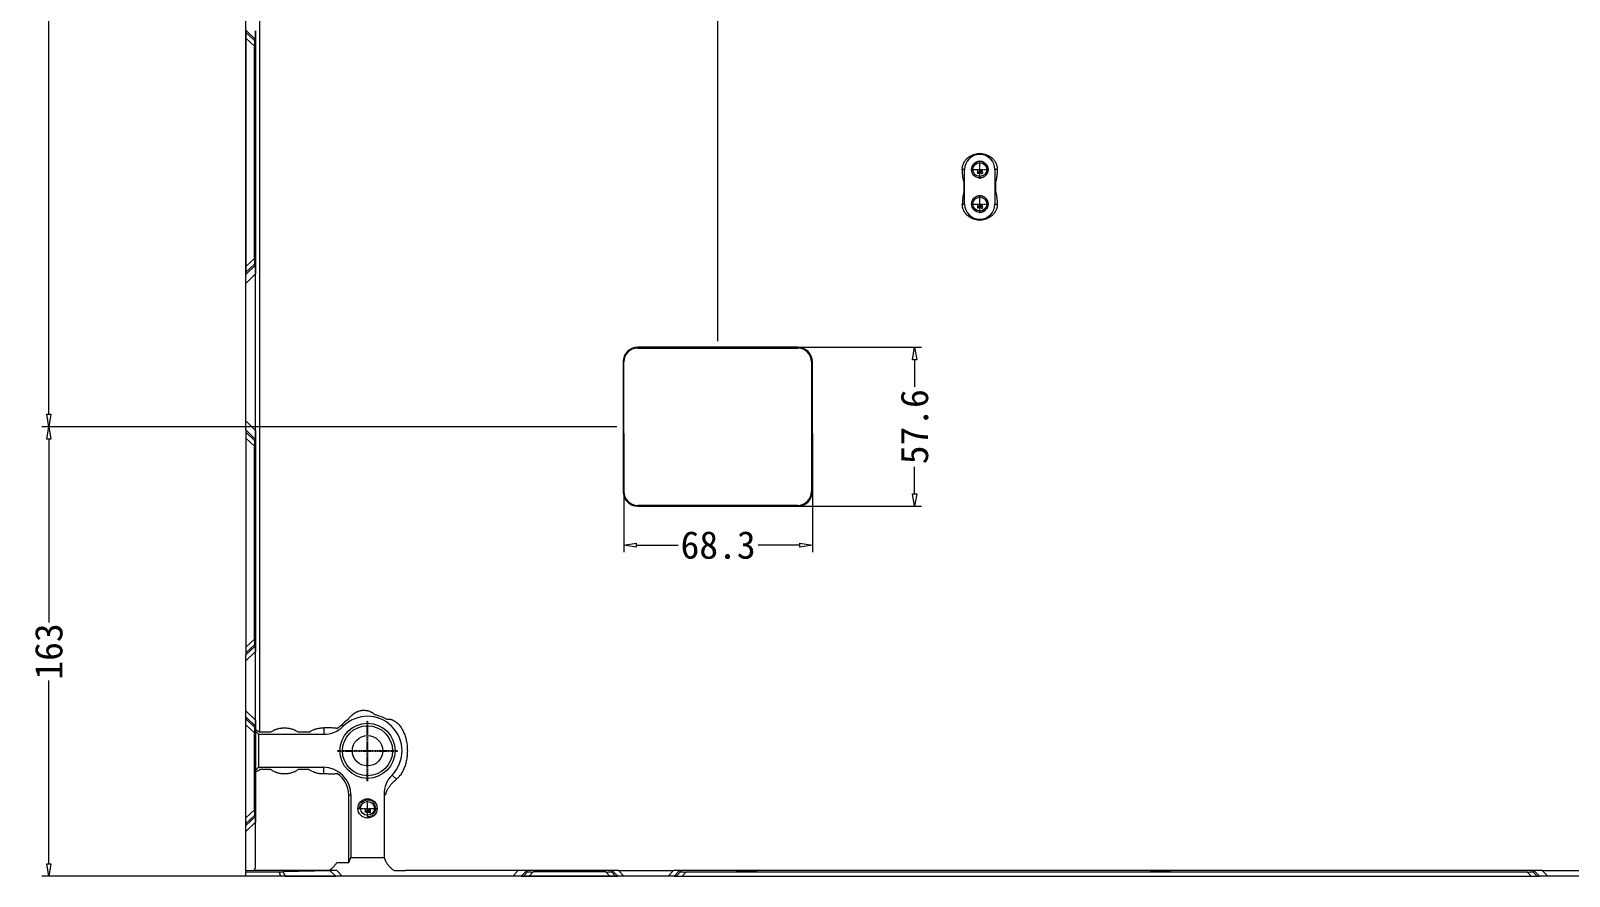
# Model space of a CAD drawing. Header units: millimetres. Extents: x 2035 to 3115, y 1699 to 2259.
# Drawn here: x 2035 to 2593, y 1699 to 2005 of the extents above; entities that cross this region are included whole.
import ezdxf

# ---------------------------------------------------------------- set-up
doc = ezdxf.new("R2010")
doc.units = ezdxf.units.MM
doc.linetypes.add('CENTER', pattern=[0.6, 0.375, -0.075, 0.075, -0.075])
doc.linetypes.add('HIDDEN', pattern=[9.525, 6.35, -3.175])
doc.layers.get('DEFPOINTS').update_dxf_attribs({"lineweight": 15})
doc.layers.add('1', color=7, linetype='Continuous', true_color=0xffffff)
doc.layers.add('5', color=7, linetype='Continuous', true_color=0xffffff)
doc.layers.add('52', color=3, linetype='Continuous', lineweight=15)
doc.layers.add('screw', color=33, linetype='Continuous', lineweight=13)
doc.styles.add('IT', font='NSimSun.ttf')
doc.styles.add('TXT', font='txt.shx', dxfattribs={"bigfont": 'gbcbig.shx'})
doc.dimstyles.new('t10', dxfattribs={"dimtxt": 10, "dimasz": 4.5, "dimexe": 2.5, "dimexo": 2.5, "dimgap": 1, "dimtad": 0, "dimzin": 9, "dimdsep": 46, "dimtxsty": 'IT', "dimblk": 'CLOSEDBLANK', "dimcen": 0, "dimclrd": 256, "dimclre": 256, "dimclrt": 200, "dimazin": 0, "dimtfac": 1, "dimtofl": 0, "dimtmove": 0, "dimatfit": 1, "dimldrblk": 'CLOSEDBLANK', "dimfxl": 1, "dimtolj": 1, "dimlwd": 0, "dimlwe": 0, "dimarcsym": 0})

# ---------------------------------------------------------------- blocks, each defined once
blk = doc.blocks.new('screw_m6_k')
at = {"layer": 'screw', "color": 1, "linetype": 'CENTER', "ltscale": 0.046609}
for p, q in [((-3.3, 0), (3.3, 0)), ((0, -3.3), (0, 3.3))]:
    blk.add_line(p, q, dxfattribs=at)
at = {"layer": 'screw', "color": 33}
blk.add_circle((0, 0), 2.5, dxfattribs=at)
at = {"layer": 'screw', "color": 92, "linetype": 'HIDDEN', "ltscale": 0.001835}
blk.add_arc((0, 0), 3, 270, 180, dxfattribs=at)
at = {"layer": 'screw', "color": 6, "style": 'TXT'}
blk.add_text('M6', height=1.2, dxfattribs=at).set_placement((-1.02, -1.5))
blk = doc.blocks.new('_CLOSEDBLANK')
at = {"color": 0, "linetype": 'ByBlock'}
for p, q in [((-1, -0.17), (-1, 0.17)), ((-1, 0.17), (0, 0)), ((0, 0), (-1, -0.17))]:
    blk.add_line(p, q, dxfattribs=at)
blk = doc.blocks.new('*D23')
at = {"layer": '52', "lineweight": 0, "transparency": 16777216}
for p, q in [((2250.05, 1859.4), (2250.05, 1816.46)), ((2318.35, 1859.4), (2318.35, 1816.46)), ((2254.55, 1818.96), (2269.68, 1818.96)), ((2313.85, 1818.96), (2298.72, 1818.96))]:
    blk.add_line(p, q, dxfattribs=at)
at = {"layer": 'DEFPOINTS', "color": 0, "transparency": 16777216}
for p in [(2250.05, 1861.9), (2318.35, 1861.9), (2318.35, 1818.96)]:
    blk.add_point(p, dxfattribs=at)
at = {"layer": '52', "lineweight": 0, "transparency": 16777216, "xscale": 4.5, "yscale": 4.5, "zscale": 4.5, "rotation": 180}
blk.add_blockref('_CLOSEDBLANK', (2250.05, 1818.96), dxfattribs=at)
at = {"layer": '52', "lineweight": 0, "transparency": 16777216, "xscale": 4.5, "yscale": 4.5, "zscale": 4.5}
blk.add_blockref('_CLOSEDBLANK', (2318.35, 1818.96), dxfattribs=at)
at = {"layer": '52', "color": 200, "transparency": 16777216, "insert": (2284.2, 1818.96), "char_height": 10, "attachment_point": 5, "style": 'IT'}
blk.add_mtext('\\A1;68.3', dxfattribs=at)
blk = doc.blocks.new('*D24')
at = {"layer": '52', "lineweight": 0, "transparency": 16777216}
for p, q in [((2307.87, 1890.7), (2357.9, 1890.7)), ((2355.4, 1886.2), (2355.4, 1876.42)), ((2355.4, 1837.6), (2355.4, 1847.38)), ((2307.87, 1833.1), (2357.9, 1833.1))]:
    blk.add_line(p, q, dxfattribs=at)
at = {"layer": 'DEFPOINTS', "color": 0, "transparency": 16777216}
for p in [(2305.37, 1890.7), (2305.37, 1833.1), (2355.4, 1833.1)]:
    blk.add_point(p, dxfattribs=at)
at = {"layer": '52', "lineweight": 0, "transparency": 16777216, "xscale": 4.5, "yscale": 4.5, "zscale": 4.5}
for p, rotation in [((2355.4, 1890.7), 90), ((2355.4, 1833.1), 270)]:
    blk.add_blockref('_CLOSEDBLANK', p, dxfattribs=dict(at, rotation=rotation))
at = {"layer": '52', "color": 200, "transparency": 16777216, "insert": (2355.4, 1861.9), "char_height": 10, "attachment_point": 5, "rotation": 90, "style": 'IT'}
blk.add_mtext('\\A1;57.6', dxfattribs=at)
blk = doc.blocks.new('*D34')
at = {"layer": '52', "lineweight": 0, "transparency": 16777216}
for p, q in [((2113.04, 1892.9), (2113.04, 2255.08)), ((2284.05, 1892.9), (2284.05, 2255.08)), ((2117.54, 2252.58), (2177.35, 2252.58)), ((2279.55, 2252.58), (2219.74, 2252.58))]:
    blk.add_line(p, q, dxfattribs=at)
at = {"layer": 'DEFPOINTS', "color": 0, "transparency": 16777216}
for p in [(2113.04, 2252.58), (2113.04, 1890.4), (2284.05, 1890.4)]:
    blk.add_point(p, dxfattribs=at)
at = {"layer": '52', "lineweight": 0, "transparency": 16777216, "xscale": 4.5, "yscale": 4.5, "zscale": 4.5, "rotation": 180}
blk.add_blockref('_CLOSEDBLANK', (2113.04, 2252.58), dxfattribs=at)
at = {"layer": '52', "lineweight": 0, "transparency": 16777216, "xscale": 4.5, "yscale": 4.5, "zscale": 4.5}
blk.add_blockref('_CLOSEDBLANK', (2284.05, 2252.58), dxfattribs=at)
at = {"layer": '52', "color": 200, "transparency": 16777216, "insert": (2198.54, 2252.58), "char_height": 10, "attachment_point": 5, "style": 'IT'}
blk.add_mtext('\\A1;171.02', dxfattribs=at)
blk = doc.blocks.new('*D35')
at = {"layer": '52', "lineweight": 0, "transparency": 16777216}
for p, q in [((2284.05, 1892.9), (2284.05, 2255.08)), ((2942.02, 1893.2), (2942.02, 2255.08)), ((2288.55, 2252.58), (2591.34, 2252.58)), ((2937.52, 2252.58), (2634.73, 2252.58))]:
    blk.add_line(p, q, dxfattribs=at)
at = {"layer": 'DEFPOINTS', "color": 0, "transparency": 16777216}
for p in [(2942.02, 2252.58), (2284.05, 1890.4), (2942.02, 1890.7)]:
    blk.add_point(p, dxfattribs=at)
at = {"layer": '52', "lineweight": 0, "transparency": 16777216, "xscale": 4.5, "yscale": 4.5, "zscale": 4.5, "rotation": 180}
blk.add_blockref('_CLOSEDBLANK', (2284.05, 2252.58), dxfattribs=at)
at = {"layer": '52', "lineweight": 0, "transparency": 16777216, "xscale": 4.5, "yscale": 4.5, "zscale": 4.5}
blk.add_blockref('_CLOSEDBLANK', (2942.02, 2252.58), dxfattribs=at)
at = {"layer": '52', "color": 200, "transparency": 16777216, "insert": (2613.04, 2252.58), "char_height": 10, "attachment_point": 5, "style": 'IT'}
blk.add_mtext('\\A1;657.97', dxfattribs=at)
blk = doc.blocks.new('*D37')
at = {"layer": '52', "lineweight": 0, "transparency": 16777216}
for p, q in [((2247.55, 2198.9), (2039.15, 2198.9)), ((2041.65, 2194.4), (2041.65, 2041.28)), ((2041.65, 1866.4), (2041.65, 2019.51)), ((2247.55, 1861.9), (2039.15, 1861.9))]:
    blk.add_line(p, q, dxfattribs=at)
at = {"layer": 'DEFPOINTS', "color": 0, "transparency": 16777216}
for p in [(2041.65, 2198.9), (2250.05, 2198.9), (2250.05, 1861.9)]:
    blk.add_point(p, dxfattribs=at)
at = {"layer": '52', "lineweight": 0, "transparency": 16777216, "xscale": 4.5, "yscale": 4.5, "zscale": 4.5}
for p, rotation in [((2041.65, 2198.9), 90), ((2041.65, 1861.9), 270)]:
    blk.add_blockref('_CLOSEDBLANK', p, dxfattribs=dict(at, rotation=rotation))
at = {"layer": '52', "color": 200, "transparency": 16777216, "insert": (2041.65, 2030.4), "char_height": 10, "attachment_point": 5, "rotation": 90, "style": 'IT'}
blk.add_mtext('\\A1;337', dxfattribs=at)
blk = doc.blocks.new('*D38')
at = {"layer": '52', "lineweight": 0, "transparency": 16777216}
for p, q in [((2247.25, 1861.9), (2039.15, 1861.9)), ((2041.65, 1857.4), (2041.65, 1790.86)), ((2041.65, 1703.4), (2041.65, 1769.93)), ((2247.25, 1698.9), (2039.15, 1698.9))]:
    blk.add_line(p, q, dxfattribs=at)
at = {"layer": 'DEFPOINTS', "color": 0, "transparency": 16777216}
for p in [(2249.75, 1861.9), (2041.65, 1698.9), (2249.75, 1698.9)]:
    blk.add_point(p, dxfattribs=at)
at = {"layer": '52', "lineweight": 0, "transparency": 16777216, "xscale": 4.5, "yscale": 4.5, "zscale": 4.5}
for p, rotation in [((2041.65, 1861.9), 90), ((2041.65, 1698.9), 270)]:
    blk.add_blockref('_CLOSEDBLANK', p, dxfattribs=dict(at, rotation=rotation))
at = {"layer": '52', "color": 200, "transparency": 16777216, "insert": (2041.65, 1780.4), "char_height": 10, "attachment_point": 5, "rotation": 90, "style": 'IT'}
blk.add_mtext('\\A1;163', dxfattribs=at)

msp = doc.modelspace()

# ---------------------------------------------------------------- linework, layer by layer
at = {"layer": '1', "color": 1, "linetype": 'Continuous', "lineweight": 13}
for p, q in [((2255.052, 1890.396), (2255.052, 1890.696)), ((2313.052, 1890.696), (2255.052, 1890.696)), ((2255.052, 1890.396), (2313.052, 1890.396)), ((2313.052, 1890.396), (2313.052, 1890.696)), ((2250.052, 1885.396), (2249.752, 1885.396)), ((2249.752, 1885.396), (2249.752, 1838.396)), ((2250.052, 1838.396), (2250.052, 1885.396)), ((2318.052, 1885.396), (2318.052, 1838.396)), ((2318.352, 1885.396), (2318.052, 1885.396)), ((2318.352, 1838.396), (2318.352, 1885.396)), ((2250.052, 1838.396), (2249.752, 1838.396)), ((2318.352, 1838.396), (2318.052, 1838.396)), ((2313.052, 1833.396), (2255.052, 1833.396)), ((2255.052, 1833.096), (2255.052, 1833.396)), ((2255.052, 1833.096), (2313.052, 1833.096)), ((2313.052, 1833.096), (2313.052, 1833.396))]:
    msp.add_line(p, q, dxfattribs=at)
for centre, radius, start, end in [((2255.052, 1885.396), 5.3, 90, 180), ((2255.052, 1885.396), 5, 90, 180), ((2313.052, 1885.396), 5.3, 360, 90), ((2313.052, 1885.396), 5, 360, 90), ((2255.052, 1838.396), 5.3, 180, 270), ((2255.052, 1838.396), 5, 180, 270), ((2313.052, 1838.396), 5, 270, 360), ((2313.052, 1838.396), 5.3, 270, 360)]:
    msp.add_arc(centre, radius, start, end, dxfattribs=at)
at = {"layer": '5', "color": 7, "linetype": 'Continuous', "lineweight": 13}
for p, q in [((2113.037, 2005.72), (2113.037, 2004.9)), ((2116.53, 2002.283), (2113.037, 2005.72)), ((2113.037, 2004.9), (2113.037, 2002.782)), ((2113.037, 2004.9), (2116.172, 2001.925)), ((2113.037, 2002.782), (2113.037, 1920.009)), ((2116.118, 1999.858), (2113.037, 2002.782)), ((2116.172, 2001.925), (2116.53, 2002.283)), ((2116.118, 1922.933), (2116.118, 1999.858)), ((2379.037, 1960.937), (2379.037, 1960.646)), ((2373.537, 1955.146), (2372.71, 1955.146)), ((2373.537, 1942.646), (2373.537, 1955.146)), ((2385.363, 1955.146), (2384.537, 1955.146)), ((2384.537, 1955.146), (2384.537, 1942.646)), ((2373.245, 1950.896), (2373.245, 1946.895)), ((2384.828, 1946.895), (2384.828, 1950.896)), ((2372.71, 1942.646), (2373.537, 1942.646)), ((2384.537, 1942.646), (2385.363, 1942.646)), ((2379.037, 1937.146), (2379.037, 1936.854)), ((2113.037, 1920.009), (2116.118, 1922.933)), ((2116.172, 1920.866), (2113.037, 1917.891)), ((2113.037, 1917.071), (2116.53, 1920.508)), ((2113.037, 1920.009), (2113.037, 1917.891)), ((2116.53, 1920.508), (2116.172, 1920.866)), ((2113.037, 1917.891), (2113.037, 1917.071)), ((2116.592, 1917.3), (2113.037, 1913.802)), ((2113.037, 1913.802), (2113.037, 1917.071)), ((2113.037, 1863.989), (2113.037, 1913.802)), ((2116.592, 1860.491), (2116.592, 1917.3)), ((2113.037, 1860.72), (2113.037, 1863.989)), ((2113.037, 1863.989), (2116.592, 1860.491)), ((2113.037, 1860.72), (2113.037, 1859.9)), ((2116.53, 1857.283), (2113.037, 1860.72)), ((2113.037, 1859.9), (2113.037, 1857.782)), ((2113.037, 1859.9), (2116.172, 1856.925)), ((2113.037, 1857.782), (2113.037, 1781.983)), ((2116.118, 1854.858), (2113.037, 1857.782)), ((2116.172, 1856.925), (2116.53, 1857.283)), ((2116.118, 1784.907), (2116.118, 1854.858)), ((2113.037, 1781.983), (2116.118, 1784.907)), ((2116.172, 1782.84), (2113.037, 1779.865)), ((2113.037, 1779.142), (2116.538, 1782.474)), ((2113.037, 1781.983), (2113.037, 1779.865)), ((2116.592, 1780.353), (2113.037, 1776.97)), ((2113.037, 1779.865), (2113.037, 1779.142)), ((2113.037, 1776.97), (2113.037, 1779.142)), ((2116.538, 1782.474), (2116.172, 1782.84)), ((2113.037, 1758.821), (2113.037, 1776.97)), ((2113.037, 1756.649), (2113.037, 1758.821)), ((2113.037, 1758.821), (2116.592, 1755.438)), ((2113.037, 1755.927), (2113.037, 1756.649)), ((2116.538, 1753.317), (2113.037, 1756.649)), ((2113.037, 1753.808), (2113.037, 1755.927)), ((2113.037, 1755.927), (2116.172, 1752.951)), ((2113.037, 1720.088), (2113.037, 1753.808)), ((2116.118, 1750.884), (2113.037, 1753.808)), ((2116.118, 1723.012), (2116.118, 1750.884)), ((2116.538, 1753.317), (2116.172, 1752.951)), ((2116.592, 1752.01), (2116.608, 1751.395)), ((2116.608, 1737.396), (2116.608, 1751.395)), ((2116.608, 1751.395), (2117.634, 1750.396)), ((2122.065, 1751.196), (2118.062, 1751.196)), ((2136.035, 1751.196), (2132.034, 1751.196)), ((2141.317, 1752.691), (2141.317, 1750.396)), ((2148.348, 1753.284), (2147.786, 1753.853)), ((2117.634, 1750.396), (2141.317, 1750.396)), ((2117.634, 1750.396), (2117.634, 1738.396)), ((2116.592, 1736.781), (2116.608, 1737.396)), ((2117.634, 1738.396), (2116.608, 1737.396)), ((2117.634, 1738.396), (2141.137, 1738.396)), ((2122.065, 1737.596), (2118.062, 1737.596)), ((2136.035, 1737.596), (2132.034, 1737.596)), ((2141.137, 1738.396), (2141.137, 1736.096)), ((2167.589, 1734.061), (2166.025, 1735.607)), ((2163.137, 1728.576), (2163.826, 1728.576)), ((2163.137, 1728.576), (2163.137, 1705.732)), ((2113.037, 1720.088), (2116.118, 1723.012)), ((2150.337, 1728.396), (2151.137, 1728.396)), ((2150.337, 1703.892), (2150.337, 1728.396)), ((2151.137, 1728.396), (2151.137, 1705.732)), ((2116.172, 1720.945), (2113.037, 1717.969)), ((2113.037, 1717.247), (2116.538, 1720.579)), ((2113.037, 1717.969), (2113.037, 1720.088)), ((2116.592, 1718.458), (2113.037, 1715.075)), ((2113.037, 1717.247), (2113.037, 1717.969)), ((2116.538, 1720.579), (2116.172, 1720.945)), ((2116.592, 1702.019), (2116.592, 1718.458)), ((2113.037, 1715.075), (2113.037, 1717.247)), ((2113.037, 1700.862), (2113.037, 1715.075)), ((2116.097, 1700.938), (2113.037, 1700.862)), ((2113.037, 1700.862), (2113.037, 1700.436)), ((2116.097, 1700.938), (2116.592, 1702.019)), ((2125.049, 1700.938), (2116.097, 1700.938)), ((2143.622, 1700.916), (2126.599, 1700.453)), ((2139.02, 1700.938), (2129.049, 1700.938)), ((2146.006, 1700.938), (2143.02, 1700.938)), ((2145.601, 1698.896), (2143.622, 1700.916)), ((2146.004, 1703.892), (2150.337, 1703.892)), ((2146.006, 1700.938), (2148.007, 1698.896)), ((2150.337, 1703.892), (2151.137, 1705.732)), ((2151.137, 1705.732), (2163.137, 1705.732)), ((2163.137, 1705.732), (2163.826, 1704.147)), ((2166.96, 1700.938), (2170.961, 1700.938)), ((2211.79, 1700.938), (2170.961, 1700.938)), ((2209.792, 1698.896), (2211.79, 1700.938)), ((2248.069, 1700.938), (2211.79, 1700.938)), ((2214.756, 1700.879), (2212.815, 1698.896)), ((2214.756, 1700.879), (2215.145, 1700.49)), ((2245.949, 1700.884), (2245.555, 1700.49)), ((2247.841, 1698.896), (2245.949, 1700.884)), ((2248.069, 1700.938), (2250.013, 1698.896)), ((2248.069, 1700.938), (2268.004, 1700.938)), ((2266.06, 1698.896), (2268.004, 1700.938)), ((2582.883, 1700.938), (2268.004, 1700.938)), ((2270.125, 1700.884), (2268.232, 1698.896)), ((2270.519, 1700.49), (2270.125, 1700.884)), ((2579.917, 1700.879), (2579.528, 1700.49)), ((2581.858, 1698.896), (2579.917, 1700.879)), ((2582.883, 1700.938), (2584.882, 1698.896)), ((2582.883, 1700.938), (2664.164, 1700.938)), ((2113.037, 1698.896), (2113.037, 1700.436)), ((2113.037, 1700.436), (2125.106, 1700.436)), ((2125.744, 1698.896), (2113.037, 1698.896)), ((2125.744, 1698.896), (2125.106, 1700.436)), ((2127.244, 1698.896), (2125.744, 1698.896)), ((2126.599, 1700.453), (2127.244, 1698.896)), ((2127.244, 1698.896), (2145.601, 1698.896)), ((2148.007, 1698.896), (2145.601, 1698.896)), ((2209.792, 1698.896), (2148.007, 1698.896)), ((2212.815, 1698.896), (2209.792, 1698.896)), ((2212.815, 1698.896), (2213.632, 1698.896)), ((2213.632, 1698.896), (2215.145, 1700.49)), ((2213.632, 1698.896), (2215.75, 1698.896)), ((2217.212, 1700.436), (2215.75, 1698.896)), ((2215.75, 1698.896), (2244.949, 1698.896)), ((2243.487, 1700.436), (2217.212, 1700.436)), ((2244.949, 1698.896), (2243.487, 1700.436)), ((2244.949, 1698.896), (2247.068, 1698.896)), ((2245.555, 1700.49), (2247.068, 1698.896)), ((2247.068, 1698.896), (2247.841, 1698.896)), ((2250.013, 1698.896), (2247.841, 1698.896)), ((2266.06, 1698.896), (2250.013, 1698.896)), ((2268.232, 1698.896), (2266.06, 1698.896)), ((2268.232, 1698.896), (2269.006, 1698.896)), ((2269.006, 1698.896), (2270.519, 1700.49)), ((2269.006, 1698.896), (2271.124, 1698.896)), ((2272.586, 1700.436), (2271.124, 1698.896)), ((2271.124, 1698.896), (2578.923, 1698.896)), ((2272.586, 1700.436), (2577.461, 1700.436)), ((2578.923, 1698.896), (2577.461, 1700.436)), ((2578.923, 1698.896), (2581.041, 1698.896)), ((2579.528, 1700.49), (2581.041, 1698.896)), ((2581.041, 1698.896), (2581.858, 1698.896)), ((2584.882, 1698.896), (2581.858, 1698.896)), ((2662.165, 1698.896), (2584.882, 1698.896))]:
    msp.add_line(p, q, dxfattribs=at)
at = {"layer": '5', "color": 1, "linetype": 'CENTER', "ltscale": 0.155364}
for p, q in [((2157.137, 1733.396), (2157.137, 1755.396)), ((2146.137, 1744.396), (2168.137, 1744.396))]:
    msp.add_line(p, q, dxfattribs=at)
at = {"layer": '5', "color": 7, "linetype": 'Continuous', "lineweight": 13}
for centre, radius in [((2379.037, 1955.146), 3), ((2379.037, 1955.146), 2.5), ((2379.037, 1942.646), 3), ((2379.037, 1942.646), 2.5), ((2157.137, 1744.396), 10), ((2157.137, 1744.396), 9.09), ((2157.137, 1744.396), 5.5), ((2157.137, 1723.496), 3.5), ((2157.137, 1723.496), 2.5)]:
    msp.add_circle(centre, radius, dxfattribs=at)
for centre, radius, start, end in [((2379.037, 1955.146), 5.5, 90, 180), ((2379.037, 1955.146), 5.791, 90, 98.96115), ((2379.037, 1955.146), 5.791, 81.03885, 90), ((2379.037, 1955.146), 5.5, 0, 90), ((2379.037, 1942.646), 5.5, 180, 270), ((2379.037, 1942.646), 5.5, 270, 0), ((2379.037, 1942.646), 5.791, 261.06418, 270), ((2379.037, 1942.646), 5.791, 270, 278.93551), ((2157.137, 1744.396), 12.5, 315.32539, 134.67461), ((2157.137, 1744.396), 13.3, 59.05366, 77.6786), ((2141.317, 1760.396), 10, 270, 314.67461), ((2141.317, 1760.396), 9.2, 300.62791, 314.67461), ((2157.137, 1744.396), 13.3, 122.42341, 134.67461), ((2141.137, 1728.396), 10, 0, 90), ((2141.137, 1728.396), 9.2, 0, 58.05515), ((2173.137, 1728.576), 10, 135.32539, 180)]:
    msp.add_arc(centre, radius, start, end, dxfattribs=at)
for centre, major_axis, ratio, start_param, end_param in [((2116.232, 1997.737), (-0.058, 4.19), 0.023478, 0.0228347, 1.039543), ((2116.508, 2006.51), (-0.02, 4.228), 0.019185, 3.1605935, 4.4689249), ((2116.232, 1925.054), (0.058, 4.19), 0.023478, 2.1020496, 3.118758), ((2116.508, 1916.281), (0.02, 4.228), 0.019185, 4.9558554, 6.2641844), ((2116.232, 1852.737), (-0.058, 4.19), 0.023478, 0.0228347, 1.039543), ((2116.508, 1861.51), (-0.02, 4.228), 0.019185, 3.1605935, 4.4689249), ((2116.232, 1787.028), (0.058, 4.19), 0.023478, 2.1020488, 3.118758), ((2116.481, 1778.282), (0.055, 4.193), 0.023029, 5.2293167, 6.2607554), ((2116.232, 1748.763), (-0.058, 4.19), 0.023478, 0.0228347, 1.039543), ((2116.481, 1757.509), (-0.055, 4.193), 0.023029, 3.1640226, 4.1954631), ((2116.232, 1725.133), (0.058, 4.19), 0.023478, 2.1020496, 3.118758), ((2116.481, 1716.387), (0.055, 4.193), 0.023029, 5.2293169, 6.2607554), ((2147.263, 1700.851), (-4.224, 0.026), 0.019586, 5.0145664, 5.7515662), ((2210.535, 1700.851), (4.222, 0.026), 0.019595, 0.0193544, 1.26875), ((2250.14, 1700.827), (-4.193, 0.055), 0.023029, 5.2293159, 6.2607554), ((2265.933, 1700.827), (4.193, 0.055), 0.023029, 0.0224299, 1.0538694), ((2584.138, 1700.851), (-4.222, 0.026), 0.019595, 5.0144353, 6.2638309), ((2124.18, 1700.55), (-3.26, 0.032), 0.033548, 1.8590983, 2.4071267), ((2219.333, 1700.55), (4.19, 0.058), 0.023478, 3.1644274, 4.1811357), ((2241.366, 1700.55), (-4.19, 0.058), 0.023478, 2.1020496, 3.118758), ((2274.707, 1700.55), (4.19, 0.058), 0.023478, 3.1644274, 4.1811357), ((2575.34, 1700.55), (-4.19, 0.058), 0.023478, 2.1020496, 3.118758)]:
    msp.add_ellipse(centre, major_axis=major_axis, ratio=ratio, start_param=start_param, end_param=end_param, dxfattribs=at)
for centre in [(2294.537, 1700.605), (2444.537, 1700.605)]:
    msp.add_ellipse(centre, major_axis=(-3.75, 0), ratio=0.026186, dxfattribs=at)
for points, knots in [([(2118.062, 1751.196), (2118.062, 1755.66), (2118.062, 1760.125), (2118.062, 1867.996), (2118.062, 1971.402), (2118.063, 2095.868), (2118.063, 2116.928), (2118.063, 2137.987)], [0, 0, 0, 0, 0.0346274, 0.0346274, 0.8366605, 0.8366605, 1, 1, 1, 1]), ([(2372.71, 1955.146), (2372.705, 1955.331), (2372.709, 1955.514), (2372.739, 1955.879), (2372.763, 1956.061), (2372.814, 1956.33), (2372.834, 1956.42), (2372.867, 1956.554), (2372.878, 1956.599), (2372.903, 1956.688), (2372.915, 1956.732), (2372.982, 1956.953), (2373.044, 1957.125), (2373.185, 1957.459), (2373.264, 1957.622), (2373.394, 1957.861), (2373.439, 1957.939), (2373.51, 1958.055), (2373.534, 1958.093), (2373.583, 1958.17), (2373.608, 1958.207), (2373.736, 1958.394), (2373.844, 1958.536), (2374.072, 1958.81), (2374.192, 1958.941), (2374.382, 1959.129), (2374.446, 1959.191), (2374.578, 1959.31), (2374.646, 1959.369), (2374.852, 1959.54), (2374.993, 1959.647), (2375.285, 1959.847), (2375.434, 1959.942), (2375.742, 1960.118), (2375.9, 1960.199), (2376.103, 1960.294), (2376.144, 1960.313), (2376.226, 1960.349), (2376.267, 1960.367), (2376.392, 1960.419), (2376.475, 1960.452), (2376.728, 1960.546), (2377.069, 1960.657), (2377.419, 1960.742), (2377.773, 1960.814), (2377.953, 1960.843), (2378.135, 1960.866)], [0, 0, 0, 0, 0.0625, 0.0625, 0.125, 0.125, 0.15625, 0.15625, 0.171875, 0.171875, 0.1875, 0.1875, 0.25, 0.25, 0.3125, 0.3125, 0.34375, 0.34375, 0.359375, 0.359375, 0.375, 0.375, 0.4375, 0.4375, 0.5, 0.5, 0.53125, 0.53125, 0.5625, 0.5625, 0.625, 0.625, 0.6875, 0.6875, 0.75, 0.75, 0.765625, 0.765625, 0.78125, 0.78125, 0.8125, 0.8125, 0.875, 0.9375, 0.9375, 1, 1, 1, 1]), ([(2379.939, 1960.866), (2380.122, 1960.843), (2380.302, 1960.814), (2380.658, 1960.741), (2381.008, 1960.656), (2381.349, 1960.544), (2381.685, 1960.419), (2381.85, 1960.35), (2382.176, 1960.198), (2382.334, 1960.116), (2382.642, 1959.94), (2382.792, 1959.846), (2383.082, 1959.645), (2383.223, 1959.539), (2383.427, 1959.369), (2383.494, 1959.311), (2383.593, 1959.221), (2383.626, 1959.191), (2383.691, 1959.129), (2383.723, 1959.098), (2383.882, 1958.94), (2384.002, 1958.809), (2384.23, 1958.535), (2384.338, 1958.393), (2384.54, 1958.098), (2384.634, 1957.944), (2384.743, 1957.745), (2384.764, 1957.704), (2384.806, 1957.623), (2384.826, 1957.582), (2384.886, 1957.459), (2384.923, 1957.376), (2385.029, 1957.125), (2385.091, 1956.954), (2385.196, 1956.607), (2385.24, 1956.43), (2385.291, 1956.16), (2385.306, 1956.069), (2385.325, 1955.932), (2385.331, 1955.886), (2385.341, 1955.793), (2385.345, 1955.747), (2385.364, 1955.516), (2385.369, 1955.331), (2385.363, 1955.146)], [0, 0, 0, 0, 0.0625, 0.0625, 0.125, 0.1875, 0.1875, 0.25, 0.25, 0.3125, 0.3125, 0.375, 0.375, 0.4375, 0.4375, 0.46875, 0.46875, 0.484375, 0.484375, 0.5, 0.5, 0.5625, 0.5625, 0.625, 0.625, 0.6875, 0.6875, 0.703125, 0.703125, 0.71875, 0.71875, 0.75, 0.75, 0.8125, 0.8125, 0.875, 0.875, 0.90625, 0.90625, 0.921875, 0.921875, 0.9375, 0.9375, 1, 1, 1, 1]), ([(2373.245, 1950.896), (2373.205, 1951.049), (2373.168, 1951.206), (2373.098, 1951.528), (2373.065, 1951.692), (2373.003, 1952.027), (2372.975, 1952.198), (2372.922, 1952.545), (2372.897, 1952.722), (2372.864, 1952.992), (2372.853, 1953.083), (2372.838, 1953.22), (2372.833, 1953.266), (2372.824, 1953.358), (2372.819, 1953.404), (2372.797, 1953.635), (2372.781, 1953.821), (2372.753, 1954.196), (2372.73, 1954.572), (2372.715, 1954.954), (2372.71, 1955.146)], [0, 0, 0, 0, 0.125, 0.125, 0.25, 0.25, 0.375, 0.375, 0.5, 0.5, 0.5625, 0.5625, 0.59375, 0.59375, 0.625, 0.625, 0.75, 0.75, 0.875, 1, 1, 1, 1]), ([(2385.363, 1955.146), (2385.358, 1954.953), (2385.343, 1954.572), (2385.32, 1954.196), (2385.292, 1953.823), (2385.277, 1953.637), (2385.241, 1953.27), (2385.216, 1953.042), (2385.187, 1952.816), (2385.175, 1952.726), (2385.169, 1952.681), (2385.151, 1952.547), (2385.138, 1952.459), (2385.098, 1952.196), (2385.07, 1952.025), (2385.008, 1951.689), (2384.975, 1951.525), (2384.905, 1951.204), (2384.867, 1951.048), (2384.828, 1950.896)], [0, 0, 0, 0, 0.125, 0.25, 0.25, 0.375, 0.375, 0.5, 0.53125, 0.53125, 0.5625, 0.5625, 0.625, 0.625, 0.75, 0.75, 0.875, 0.875, 1, 1, 1, 1]), ([(2373.245, 1946.895), (2373.235, 1946.857), (2373.226, 1946.818), (2373.206, 1946.74), (2373.197, 1946.701), (2373.168, 1946.583), (2373.15, 1946.503), (2373.097, 1946.262), (2373.064, 1946.097), (2373.003, 1945.762), (2372.974, 1945.592), (2372.922, 1945.245), (2372.897, 1945.068), (2372.864, 1944.799), (2372.854, 1944.708), (2372.838, 1944.572), (2372.833, 1944.526), (2372.824, 1944.434), (2372.819, 1944.388), (2372.797, 1944.157), (2372.781, 1943.97), (2372.753, 1943.596), (2372.73, 1943.219), (2372.715, 1942.837), (2372.71, 1942.646)], [0, 0, 0, 0, 0.03125, 0.03125, 0.0625, 0.0625, 0.125, 0.125, 0.25, 0.25, 0.375, 0.375, 0.5, 0.5, 0.5625, 0.5625, 0.59375, 0.59375, 0.625, 0.625, 0.75, 0.75, 0.875, 1, 1, 1, 1]), ([(2384.828, 1946.895), (2384.868, 1946.742), (2384.905, 1946.584), (2384.976, 1946.263), (2385.009, 1946.099), (2385.07, 1945.764), (2385.098, 1945.593), (2385.151, 1945.246), (2385.176, 1945.069), (2385.209, 1944.799), (2385.22, 1944.708), (2385.235, 1944.57), (2385.24, 1944.524), (2385.249, 1944.432), (2385.254, 1944.386), (2385.277, 1944.156), (2385.292, 1943.97), (2385.32, 1943.595), (2385.343, 1943.219), (2385.358, 1942.837), (2385.363, 1942.646)], [0, 0, 0, 0, 0.125, 0.125, 0.25, 0.25, 0.375, 0.375, 0.5, 0.5, 0.5625, 0.5625, 0.59375, 0.59375, 0.625, 0.625, 0.75, 0.75, 0.875, 1, 1, 1, 1]), ([(2378.137, 1936.925), (2377.955, 1936.947), (2377.776, 1936.977), (2377.421, 1937.049), (2377.245, 1937.091), (2376.898, 1937.19), (2376.726, 1937.246), (2376.387, 1937.372), (2376.222, 1937.441), (2375.899, 1937.592), (2375.741, 1937.674), (2375.434, 1937.85), (2375.284, 1937.944), (2375.066, 1938.095), (2374.994, 1938.147), (2374.887, 1938.227), (2374.852, 1938.255), (2374.782, 1938.31), (2374.747, 1938.338), (2374.576, 1938.48), (2374.444, 1938.6), (2374.194, 1938.849), (2374.074, 1938.979), (2373.847, 1939.25), (2373.74, 1939.392), (2373.588, 1939.613), (2373.539, 1939.689), (2373.468, 1939.804), (2373.445, 1939.843), (2373.399, 1939.922), (2373.377, 1939.961), (2373.267, 1940.162), (2373.188, 1940.325), (2373.047, 1940.66), (2372.985, 1940.831), (2372.905, 1941.094), (2372.88, 1941.182), (2372.847, 1941.316), (2372.837, 1941.361), (2372.817, 1941.452), (2372.807, 1941.497), (2372.764, 1941.725), (2372.739, 1941.908), (2372.709, 1942.276), (2372.705, 1942.46), (2372.71, 1942.646)], [0, 0, 0, 0, 0.0625, 0.0625, 0.125, 0.125, 0.1875, 0.1875, 0.25, 0.25, 0.3125, 0.3125, 0.375, 0.375, 0.40625, 0.40625, 0.421875, 0.421875, 0.4375, 0.4375, 0.5, 0.5, 0.5625, 0.5625, 0.625, 0.625, 0.65625, 0.65625, 0.671875, 0.671875, 0.6875, 0.6875, 0.75, 0.75, 0.8125, 0.8125, 0.84375, 0.84375, 0.859375, 0.859375, 0.875, 0.875, 0.9375, 0.9375, 1, 1, 1, 1]), ([(2385.363, 1942.646), (2385.369, 1942.46), (2385.364, 1942.277), (2385.334, 1941.912), (2385.31, 1941.73), (2385.259, 1941.46), (2385.239, 1941.371), (2385.206, 1941.237), (2385.195, 1941.192), (2385.17, 1941.103), (2385.158, 1941.058), (2385.091, 1940.838), (2385.029, 1940.666), (2384.888, 1940.331), (2384.809, 1940.168), (2384.679, 1939.93), (2384.634, 1939.851), (2384.563, 1939.735), (2384.539, 1939.697), (2384.489, 1939.621), (2384.464, 1939.583), (2384.337, 1939.397), (2384.229, 1939.254), (2384, 1938.98), (2383.88, 1938.849), (2383.691, 1938.661), (2383.626, 1938.6), (2383.494, 1938.48), (2383.426, 1938.421), (2383.22, 1938.251), (2383.079, 1938.144), (2382.787, 1937.943), (2382.638, 1937.849), (2382.33, 1937.673), (2382.172, 1937.591), (2381.969, 1937.496), (2381.928, 1937.478), (2381.845, 1937.441), (2381.804, 1937.424), (2381.679, 1937.371), (2381.596, 1937.339), (2381.343, 1937.245), (2381.002, 1937.134), (2380.652, 1937.049), (2380.298, 1936.977), (2380.118, 1936.947), (2379.936, 1936.925)], [0, 0, 0, 0, 0.0625, 0.0625, 0.125, 0.125, 0.15625, 0.15625, 0.171875, 0.171875, 0.1875, 0.1875, 0.25, 0.25, 0.3125, 0.3125, 0.34375, 0.34375, 0.359375, 0.359375, 0.375, 0.375, 0.4375, 0.4375, 0.5, 0.5, 0.53125, 0.53125, 0.5625, 0.5625, 0.625, 0.625, 0.6875, 0.6875, 0.75, 0.75, 0.765625, 0.765625, 0.78125, 0.78125, 0.8125, 0.8125, 0.875, 0.9375, 0.9375, 1, 1, 1, 1]), ([(2150.005, 1755.622), (2150.137, 1755.817), (2150.275, 1756.008), (2150.565, 1756.378), (2150.717, 1756.558), (2151.036, 1756.907), (2151.204, 1757.076), (2151.469, 1757.32), (2151.559, 1757.4), (2151.698, 1757.517), (2151.746, 1757.556), (2151.841, 1757.632), (2151.889, 1757.67), (2152.133, 1757.856), (2152.334, 1757.995), (2152.752, 1758.253), (2152.968, 1758.372), (2153.305, 1758.534), (2153.419, 1758.585), (2153.594, 1758.657), (2153.652, 1758.681), (2153.77, 1758.726), (2153.83, 1758.747), (2154.127, 1758.851), (2154.369, 1758.919), (2154.739, 1758.998), (2154.863, 1759.02), (2155.051, 1759.048), (2155.145, 1759.06), (2155.24, 1759.07), (2155.304, 1759.076), (2155.336, 1759.079), (2155.622, 1759.101), (2155.873, 1759.104), (2156.373, 1759.078), (2156.62, 1759.049), (2156.896, 1758.998), (2156.927, 1758.992), (2156.988, 1758.98), (2157.019, 1758.974), (2157.11, 1758.954), (2157.171, 1758.94), (2157.35, 1758.895), (2157.469, 1758.861), (2157.817, 1758.751), (2158.042, 1758.663), (2158.314, 1758.538), (2158.395, 1758.5), (2158.475, 1758.459), (2158.528, 1758.432), (2158.555, 1758.418), (2158.686, 1758.347), (2158.789, 1758.289), (2159.088, 1758.105), (2159.278, 1757.973), (2159.639, 1757.693), (2159.811, 1757.545), (2159.975, 1757.389)], [0, 0, 0, 0, 0.0625, 0.0625, 0.125, 0.125, 0.1875, 0.1875, 0.21875, 0.21875, 0.234375, 0.234375, 0.25, 0.25, 0.3125, 0.3125, 0.375, 0.375, 0.40625, 0.40625, 0.421875, 0.421875, 0.4375, 0.4375, 0.5, 0.5, 0.53125, 0.53125, 0.546875, 0.5546875, 0.5546875, 0.5625, 0.5625, 0.625, 0.625, 0.6875, 0.6875, 0.6953125, 0.6953125, 0.703125, 0.703125, 0.71875, 0.71875, 0.75, 0.75, 0.8125, 0.8125, 0.828125, 0.8359375, 0.8359375, 0.84375, 0.84375, 0.875, 0.875, 0.9375, 0.9375, 1, 1, 1, 1]), ([(2116.592, 1752.01), (2116.862, 1751.897), (2117.119, 1751.772), (2117.609, 1751.501), (2117.841, 1751.354), (2118.062, 1751.196)], [0, 0, 0, 0, 0.5, 0.5, 1, 1, 1, 1]), ([(2122.065, 1751.196), (2122.229, 1751.313), (2122.399, 1751.425), (2122.753, 1751.635), (2122.936, 1751.734), (2123.316, 1751.918), (2123.513, 1752.004), (2123.767, 1752.103), (2123.818, 1752.122), (2123.922, 1752.16), (2123.974, 1752.179), (2124.132, 1752.233), (2124.238, 1752.267), (2124.558, 1752.363), (2124.775, 1752.419), (2125.215, 1752.517), (2125.438, 1752.558), (2125.777, 1752.609), (2125.891, 1752.624), (2126.063, 1752.643), (2126.121, 1752.649), (2126.237, 1752.66), (2126.295, 1752.665), (2126.585, 1752.687), (2126.816, 1752.696), (2127.278, 1752.696), (2127.508, 1752.687), (2127.966, 1752.653), (2128.194, 1752.627), (2128.478, 1752.585), (2128.535, 1752.577), (2128.649, 1752.558), (2128.706, 1752.548), (2128.875, 1752.517), (2128.987, 1752.494), (2129.318, 1752.421), (2129.535, 1752.364), (2129.96, 1752.237), (2130.168, 1752.166), (2130.473, 1752.048), (2130.574, 1752.007), (2130.723, 1751.942), (2130.773, 1751.92), (2130.87, 1751.875), (2130.919, 1751.852), (2131.159, 1751.735), (2131.343, 1751.636), (2131.699, 1751.425), (2131.87, 1751.313), (2132.034, 1751.196)], [0, 0, 0, 0, 0.0625, 0.0625, 0.125, 0.125, 0.1875, 0.1875, 0.203125, 0.203125, 0.21875, 0.21875, 0.25, 0.25, 0.3125, 0.3125, 0.375, 0.375, 0.40625, 0.40625, 0.421875, 0.421875, 0.4375, 0.4375, 0.5, 0.5, 0.5625, 0.5625, 0.625, 0.625, 0.640625, 0.640625, 0.65625, 0.65625, 0.6875, 0.6875, 0.75, 0.75, 0.8125, 0.8125, 0.84375, 0.84375, 0.859375, 0.859375, 0.875, 0.875, 0.9375, 0.9375, 1, 1, 1, 1]), ([(2136.035, 1751.196), (2136.208, 1751.319), (2136.387, 1751.436), (2136.761, 1751.656), (2136.955, 1751.759), (2137.358, 1751.95), (2137.567, 1752.039), (2137.838, 1752.14), (2137.893, 1752.16), (2138.003, 1752.199), (2138.169, 1752.255), (2138.337, 1752.306), (2138.676, 1752.402), (2139.136, 1752.514), (2139.609, 1752.591), (2139.97, 1752.637), (2140.092, 1752.65), (2140.336, 1752.671), (2140.581, 1752.688), (2140.826, 1752.694), (2141.071, 1752.696), (2141.194, 1752.695), (2141.317, 1752.691)], [0, 0, 0, 0, 0.125, 0.125, 0.25, 0.25, 0.375, 0.375, 0.40625, 0.40625, 0.4375, 0.5, 0.5, 0.625, 0.75, 0.75, 0.8125, 0.8125, 0.875, 0.9375, 0.9375, 1, 1, 1, 1]), ([(2146.004, 1752.479), (2145.836, 1752.52), (2145.663, 1752.551), (2145.308, 1752.6), (2145.126, 1752.618), (2144.754, 1752.644), (2144.564, 1752.652), (2144.273, 1752.66), (2144.174, 1752.661), (2144.026, 1752.663), (2143.976, 1752.664), (2143.876, 1752.664), (2143.826, 1752.665), (2143.576, 1752.666), (2143.375, 1752.665), (2142.97, 1752.665), (2142.766, 1752.666), (2142.356, 1752.668), (2142.15, 1752.671), (2141.736, 1752.678), (2141.527, 1752.684), (2141.317, 1752.691)], [0, 0, 0, 0, 0.125, 0.125, 0.25, 0.25, 0.375, 0.375, 0.4375, 0.4375, 0.46875, 0.46875, 0.5, 0.5, 0.625, 0.625, 0.75, 0.75, 0.875, 0.875, 1, 1, 1, 1]), ([(2163.976, 1755.802), (2164.09, 1755.829), (2164.207, 1755.85), (2164.445, 1755.878), (2164.566, 1755.885), (2164.813, 1755.886), (2164.939, 1755.879), (2165.131, 1755.859), (2165.196, 1755.85), (2165.325, 1755.829), (2165.389, 1755.817), (2165.582, 1755.776), (2165.71, 1755.742), (2165.965, 1755.66), (2166.091, 1755.613), (2166.28, 1755.534), (2166.343, 1755.506), (2166.437, 1755.462), (2166.469, 1755.447), (2166.531, 1755.416), (2166.686, 1755.337), (2166.837, 1755.252), (2167.073, 1755.106), (2167.189, 1755.028), (2167.416, 1754.866), (2167.527, 1754.78), (2167.691, 1754.647), (2167.772, 1754.578), (2167.852, 1754.508), (2167.905, 1754.461), (2167.931, 1754.437), (2168.062, 1754.316), (2168.163, 1754.217), (2168.458, 1753.914), (2168.644, 1753.701), (2168.993, 1753.26), (2169.158, 1753.032), (2169.391, 1752.677), (2169.467, 1752.557), (2169.614, 1752.314), (2169.684, 1752.191), (2169.889, 1751.82), (2170.016, 1751.569), (2170.253, 1751.061), (2170.363, 1750.803), (2170.567, 1750.282), (2170.662, 1750.018), (2170.836, 1749.485), (2170.915, 1749.215), (2171.024, 1748.807), (2171.059, 1748.67), (2171.108, 1748.464), (2171.124, 1748.395), (2171.155, 1748.257), (2171.231, 1747.912), (2171.295, 1747.567), (2171.384, 1747.013), (2171.422, 1746.736), (2171.484, 1746.18), (2171.534, 1745.624), (2171.571, 1744.786), (2171.569, 1743.946), (2171.543, 1743.385), (2171.514, 1742.963), (2171.502, 1742.822), (2171.482, 1742.611), (2171.475, 1742.54), (2171.461, 1742.4), (2171.422, 1742.049), (2171.333, 1741.423), (2171.229, 1740.874), (2171.111, 1740.329), (2171.045, 1740.059), (2170.899, 1739.522), (2170.82, 1739.255), (2170.645, 1738.726), (2170.551, 1738.464), (2170.345, 1737.944), (2170.234, 1737.687), (2170.054, 1737.304), (2169.992, 1737.177), (2169.894, 1736.987), (2169.861, 1736.924), (2169.794, 1736.799), (2169.76, 1736.737), (2169.588, 1736.428), (2169.441, 1736.187), (2169.128, 1735.717), (2168.963, 1735.49), (2168.697, 1735.159), (2168.606, 1735.051), (2168.465, 1734.892), (2168.417, 1734.84), (2168.32, 1734.736), (2168.271, 1734.684), (2168.021, 1734.43), (2167.81, 1734.239), (2167.589, 1734.061)], [0, 0, 0, 0, 0.015625, 0.015625, 0.03125, 0.03125, 0.046875, 0.046875, 0.0546875, 0.0546875, 0.0625, 0.0625, 0.078125, 0.078125, 0.09375, 0.09375, 0.1015625, 0.1015625, 0.1054688, 0.1054688, 0.109375, 0.125, 0.125, 0.140625, 0.140625, 0.15625, 0.15625, 0.1640625, 0.1679688, 0.1679688, 0.171875, 0.171875, 0.1875, 0.1875, 0.21875, 0.21875, 0.25, 0.25, 0.265625, 0.265625, 0.28125, 0.28125, 0.3125, 0.3125, 0.34375, 0.34375, 0.375, 0.375, 0.40625, 0.40625, 0.421875, 0.421875, 0.4296875, 0.4296875, 0.4375, 0.46875, 0.46875, 0.5, 0.5, 0.53125, 0.5625, 0.59375, 0.625, 0.625, 0.640625, 0.640625, 0.6484375, 0.6484375, 0.65625, 0.6875, 0.71875, 0.71875, 0.75, 0.75, 0.78125, 0.78125, 0.8125, 0.8125, 0.84375, 0.84375, 0.859375, 0.859375, 0.8671875, 0.8671875, 0.875, 0.875, 0.90625, 0.90625, 0.9375, 0.9375, 0.953125, 0.953125, 0.9609375, 0.9609375, 0.96875, 0.96875, 1, 1, 1, 1]), ([(2116.592, 1736.781), (2116.862, 1736.894), (2117.119, 1737.019), (2117.609, 1737.291), (2117.841, 1737.438), (2118.062, 1737.596)], [0, 0, 0, 0, 0.5, 0.5, 1, 1, 1, 1]), ([(2122.065, 1737.596), (2122.229, 1737.478), (2122.399, 1737.367), (2122.753, 1737.156), (2122.936, 1737.058), (2123.316, 1736.873), (2123.513, 1736.787), (2123.767, 1736.688), (2123.818, 1736.669), (2123.922, 1736.631), (2123.974, 1736.613), (2124.132, 1736.559), (2124.238, 1736.525), (2124.558, 1736.428), (2124.775, 1736.372), (2125.215, 1736.274), (2125.438, 1736.233), (2125.777, 1736.182), (2125.891, 1736.167), (2126.063, 1736.148), (2126.121, 1736.142), (2126.237, 1736.131), (2126.295, 1736.126), (2126.585, 1736.104), (2126.816, 1736.096), (2127.278, 1736.096), (2127.508, 1736.104), (2127.966, 1736.139), (2128.194, 1736.164), (2128.478, 1736.206), (2128.535, 1736.215), (2128.649, 1736.233), (2128.706, 1736.243), (2128.875, 1736.274), (2128.987, 1736.297), (2129.318, 1736.37), (2129.535, 1736.427), (2129.96, 1736.554), (2130.168, 1736.625), (2130.473, 1736.743), (2130.574, 1736.784), (2130.723, 1736.849), (2130.773, 1736.871), (2130.87, 1736.916), (2130.919, 1736.939), (2131.159, 1737.056), (2131.343, 1737.155), (2131.699, 1737.366), (2131.87, 1737.478), (2132.034, 1737.596)], [0, 0, 0, 0, 0.0625, 0.0625, 0.125, 0.125, 0.1875, 0.1875, 0.203125, 0.203125, 0.21875, 0.21875, 0.25, 0.25, 0.3125, 0.3125, 0.375, 0.375, 0.40625, 0.40625, 0.421875, 0.421875, 0.4375, 0.4375, 0.5, 0.5, 0.5625, 0.5625, 0.625, 0.625, 0.640625, 0.640625, 0.65625, 0.65625, 0.6875, 0.6875, 0.75, 0.75, 0.8125, 0.8125, 0.84375, 0.84375, 0.859375, 0.859375, 0.875, 0.875, 0.9375, 0.9375, 1, 1, 1, 1]), ([(2136.035, 1737.596), (2136.202, 1737.476), (2136.376, 1737.362), (2136.737, 1737.148), (2136.925, 1737.048), (2137.313, 1736.861), (2137.515, 1736.774), (2137.776, 1736.674), (2137.829, 1736.654), (2137.935, 1736.616), (2137.988, 1736.597), (2138.15, 1736.543), (2138.258, 1736.509), (2138.585, 1736.413), (2138.807, 1736.357), (2139.257, 1736.26), (2139.485, 1736.22), (2139.833, 1736.171), (2139.95, 1736.157), (2140.126, 1736.139), (2140.186, 1736.133), (2140.304, 1736.123), (2140.363, 1736.119), (2140.66, 1736.1), (2140.898, 1736.093), (2141.137, 1736.096)], [0, 0, 0, 0, 0.125, 0.125, 0.25, 0.25, 0.375, 0.375, 0.40625, 0.40625, 0.4375, 0.4375, 0.5, 0.5, 0.625, 0.625, 0.75, 0.75, 0.8125, 0.8125, 0.84375, 0.84375, 0.875, 0.875, 1, 1, 1, 1]), ([(2141.137, 1736.096), (2141.354, 1736.099), (2141.57, 1736.101), (2142, 1736.1), (2142.214, 1736.098), (2142.638, 1736.092), (2142.849, 1736.088), (2143.268, 1736.078), (2143.476, 1736.073), (2143.787, 1736.066), (2143.89, 1736.064), (2144.044, 1736.062), (2144.095, 1736.061), (2144.197, 1736.061), (2144.249, 1736.06), (2144.503, 1736.06), (2144.702, 1736.063), (2145.09, 1736.08), (2145.28, 1736.093), (2145.65, 1736.135), (2145.83, 1736.164), (2146.004, 1736.202)], [0, 0, 0, 0, 0.125, 0.125, 0.25, 0.25, 0.375, 0.375, 0.5, 0.5, 0.5625, 0.5625, 0.59375, 0.59375, 0.625, 0.625, 0.75, 0.75, 0.875, 0.875, 1, 1, 1, 1]), ([(2163.826, 1728.576), (2163.826, 1728.651), (2163.829, 1728.725), (2163.844, 1728.871), (2163.854, 1728.943), (2163.881, 1729.087), (2163.898, 1729.158), (2163.926, 1729.263), (2163.936, 1729.298), (2163.957, 1729.368), (2163.968, 1729.402), (2164.002, 1729.504), (2164.026, 1729.571), (2164.078, 1729.703), (2164.105, 1729.768), (2164.19, 1729.96), (2164.251, 1730.086), (2164.379, 1730.333), (2164.446, 1730.454), (2164.586, 1730.694), (2164.659, 1730.813), (2164.81, 1731.047), (2164.888, 1731.163), (2165.048, 1731.393), (2165.13, 1731.506), (2165.299, 1731.732), (2165.386, 1731.844), (2165.562, 1732.063), (2165.652, 1732.172), (2165.927, 1732.494), (2166.118, 1732.703), (2166.513, 1733.11), (2166.718, 1733.307), (2167.143, 1733.692), (2167.362, 1733.879), (2167.589, 1734.061)], [0, 0, 0, 0, 0.03125, 0.03125, 0.0625, 0.0625, 0.09375, 0.09375, 0.109375, 0.109375, 0.125, 0.125, 0.15625, 0.15625, 0.1875, 0.1875, 0.25, 0.25, 0.3125, 0.3125, 0.375, 0.375, 0.4375, 0.4375, 0.5, 0.5, 0.5625, 0.5625, 0.625, 0.625, 0.75, 0.75, 0.875, 0.875, 1, 1, 1, 1]), ([(2129.049, 1700.938), (2128.885, 1700.937), (2128.721, 1700.936), (2128.391, 1700.935), (2128.06, 1700.934), (2127.726, 1700.933), (2127.392, 1700.933), (2127.224, 1700.932), (2126.971, 1700.932), (2126.887, 1700.932), (2126.718, 1700.933), (2126.634, 1700.933), (2126.381, 1700.933), (2126.213, 1700.933), (2125.961, 1700.934), (2125.877, 1700.934), (2125.71, 1700.935), (2125.627, 1700.935), (2125.378, 1700.936), (2125.213, 1700.937), (2125.049, 1700.938)], [0, 0, 0, 0, 0.125, 0.125, 0.25, 0.375, 0.375, 0.5, 0.5, 0.5625, 0.5625, 0.625, 0.625, 0.75, 0.75, 0.8125, 0.8125, 0.875, 0.875, 1, 1, 1, 1]), ([(2143.02, 1700.938), (2142.855, 1700.937), (2142.69, 1700.936), (2142.358, 1700.935), (2142.026, 1700.934), (2141.525, 1700.933), (2141.189, 1700.932), (2140.853, 1700.932), (2140.684, 1700.933), (2140.473, 1700.933), (2140.431, 1700.933), (2140.347, 1700.933), (2140.22, 1700.933), (2140.094, 1700.934), (2139.844, 1700.934), (2139.511, 1700.935), (2139.183, 1700.937), (2139.02, 1700.938)], [0, 0, 0, 0, 0.125, 0.125, 0.25, 0.375, 0.5, 0.5, 0.625, 0.625, 0.65625, 0.65625, 0.6875, 0.75, 0.75, 0.875, 1, 1, 1, 1]), ([(2143.02, 1700.938), (2143.185, 1701.02), (2143.344, 1701.109), (2143.649, 1701.3), (2143.796, 1701.402), (2144.08, 1701.616), (2144.217, 1701.729), (2144.481, 1701.964), (2144.608, 1702.087), (2144.793, 1702.279), (2144.854, 1702.344), (2144.973, 1702.475), (2145.031, 1702.542), (2145.202, 1702.744), (2145.312, 1702.882), (2145.523, 1703.163), (2145.624, 1703.305), (2145.82, 1703.595), (2145.914, 1703.743), (2146.004, 1703.892)], [0, 0, 0, 0, 0.125, 0.125, 0.25, 0.25, 0.375, 0.375, 0.5, 0.5, 0.5625, 0.5625, 0.625, 0.625, 0.75, 0.75, 0.875, 0.875, 1, 1, 1, 1]), ([(2163.826, 1704.147), (2163.872, 1704.067), (2163.919, 1703.986), (2164.016, 1703.826), (2164.065, 1703.747), (2164.216, 1703.511), (2164.32, 1703.357), (2164.537, 1703.054), (2164.65, 1702.905), (2164.885, 1702.614), (2165.008, 1702.472), (2165.264, 1702.196), (2165.398, 1702.062), (2165.573, 1701.9), (2165.609, 1701.867), (2165.681, 1701.804), (2165.717, 1701.772), (2165.827, 1701.679), (2165.902, 1701.618), (2166.13, 1701.441), (2166.288, 1701.33), (2166.615, 1701.122), (2166.784, 1701.026), (2166.96, 1700.938)], [0, 0, 0, 0, 0.0625, 0.0625, 0.125, 0.125, 0.25, 0.25, 0.375, 0.375, 0.5, 0.5, 0.625, 0.625, 0.65625, 0.65625, 0.6875, 0.6875, 0.75, 0.75, 0.875, 0.875, 1, 1, 1, 1])]:
    msp.add_open_spline(points, degree=3, knots=knots, dxfattribs=at)
for points in [[(2116.592, 2005.491), (2116.592, 1976.094), (2116.592, 1946.697), (2116.592, 1917.3)], [(2116.592, 1860.491), (2116.592, 1833.779), (2116.592, 1807.066), (2116.592, 1780.353)], [(2116.592, 1755.438), (2116.592, 1763.743), (2116.592, 1772.048), (2116.592, 1780.353)], [(2116.592, 1755.438), (2116.592, 1754.295), (2116.592, 1753.153), (2116.592, 1752.01)], [(2116.592, 1736.781), (2116.592, 1730.673), (2116.592, 1724.566), (2116.592, 1718.458)]]:
    msp.add_open_spline(points, degree=3, dxfattribs=at)

# ---------------------------------------------------------------- block references
at = {"layer": 'screw'}
for p in [(2379.037, 1955.146), (2379.037, 1942.646), (2157.137, 1723.496)]:
    msp.add_blockref('screw_m6_k', p, dxfattribs=at)

# ---------------------------------------------------------------- dimensions: what is measured, and where the dimension line sits
at = {"layer": '52'}
for base, p1, p2, picture, middle in [((2113.0366, 2252.5802), (2284.052, 1890.3956), (2113.0366, 1890.3956), '*D34', (2198.5443, 2252.5802)), ((2942.021, 2252.58), (2284.052, 1890.396), (2942.021, 1890.696), '*D35', (2613.037, 2252.58)), ((2318.352, 1818.961), (2250.052, 1861.896), (2318.352, 1861.896), '*D23', (2284.202, 1818.961))]:
    dim = msp.add_linear_dim(base=base, p1=p1, p2=p2, dimstyle='t10', dxfattribs=at)
    dim.commit()
    dim.dimension.update_dxf_attribs({"geometry": picture, "text_midpoint": middle})
for base, p1, p2, picture, middle in [((2041.654, 2198.896), (2250.052, 1861.896), (2250.052, 2198.896), '*D37', (2041.654, 2030.396)), ((2355.404, 1833.096), (2305.367, 1890.696), (2305.367, 1833.096), '*D24', (2355.404, 1861.896)), ((2041.654, 1698.896), (2249.752, 1861.896), (2249.752, 1698.896), '*D38', (2041.654, 1780.396))]:
    dim = msp.add_linear_dim(base=base, p1=p1, p2=p2, angle=90, dimstyle='t10', dxfattribs=at)
    dim.commit()
    dim.dimension.update_dxf_attribs({"geometry": picture, "text_midpoint": middle})

doc.saveas('drawing.dxf')
